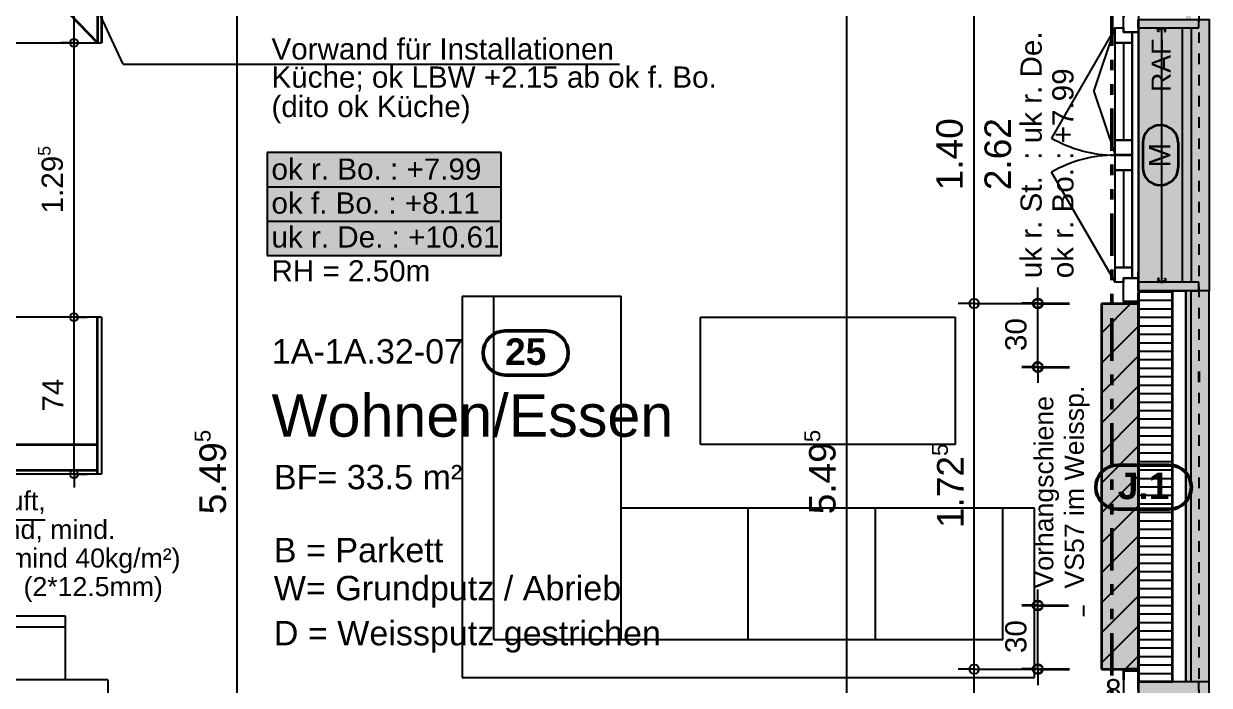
# Model space of a CAD drawing. Header units: centimetres. Extents: x 0.3 to 84.3, y 0.3 to 59.7.
# Drawn here: x 52.92 to 64.1, y 20.11 to 26.35 of the extents above; entities that cross this region are included whole.
import ezdxf

# ---------------------------------------------------------------- set-up
doc = ezdxf.new("R2010")
doc.units = ezdxf.units.CM
for name, pattern in [('AUSGEZOGEN', [0]), ('LINIE_17', [0.05, 0, -0.05]), ('LINIE_23', [0.79, 0.4, -0.13, 0, -0.13, 0, -0.13]), ('PHANTOM', [63.5, 31.75, -6.35, 6.35, -6.35, 6.35, -6.35]), ('PUNKT', [6.35, 0, -6.35]), ('RAND', [44.45, 12.7, -6.35, 12.7, -6.35, 0, -6.35]), ('VERDECKT', [9.525, 6.35, -3.175])]:
    doc.linetypes.add(name, pattern=pattern)
for name, color, linetype, lineweight in [('Allgemein', 7, 'AUSGEZOGEN', 35), ('Bauachsen grob', 7, 'RAND', 25), ('Daemmung', 7, 'AUSGEZOGEN', 35), ('Fenster', 7, 'AUSGEZOGEN', 35), ('Fuellflaeche tragende Wände MW', 7, 'AUSGEZOGEN', 25), ('Holz Fassadenverkleidung', 7, 'AUSGEZOGEN', 35), ('Holzgelaender', 7, 'AUSGEZOGEN', 50), ('Konstruktion oben', 7, 'VERDECKT', 25), ('Kueche', 7, 'AUSGEZOGEN', 25), ('Oeffnungsrichtung Fenster', 7, 'AUSGEZOGEN', 25), ('Raumbezeichnung', 7, 'AUSGEZOGEN', 35), ('Rolladen', 7, 'AUSGEZOGEN', 25), ('Spengler', 7, 'AUSGEZOGEN', 35), ('Text Koten', 7, 'AUSGEZOGEN', 50), ('Text Werkplan Ausfuehrung', 7, 'AUSGEZOGEN', 50), ('Unterkonstruktion', 7, 'AUSGEZOGEN', 35), ('Vorhangbrett', 7, 'AUSGEZOGEN', 25), ('Wand Beton bewehrt', 7, 'AUSGEZOGEN', 35), ('Wand Mauerwerk tragend', 7, 'AUSGEZOGEN', 35), ('Werkplan- Ausfuehrungsmasse', 7, 'AUSGEZOGEN', 25)]:
    doc.layers.add(name, color=color, linetype=linetype, lineweight=lineweight)
doc.layers.add('Elektro Text', color=7, linetype='AUSGEZOGEN', lineweight=35, true_color=0x656565)
doc.layers.add('Moebel', color=7, linetype='AUSGEZOGEN', lineweight=25, true_color=0xababab)
doc.styles.add('ARIAL', font='ARIAL.TTF')

msp = doc.modelspace()

# ---------------------------------------------------------------- hatches: boundary and pattern name
at = {"layer": 'Allgemein', "linetype": 'AUSGEZOGEN', "lineweight": 25}
h = msp.add_hatch(color=32, dxfattribs=at)
h.paths.add_polyline_path([(63.884, 48.748), (63.884, 38.65), (63.932, 38.65), (63.932, 48.748)])
h.paths.add_polyline_path([(63.884, 36.09), (63.884, 31.23), (63.932, 31.23), (63.932, 36.09)])
h.paths.add_polyline_path([(63.884, 28.67), (63.884, 26.39), (63.932, 26.39), (63.932, 28.67)])
h.paths.add_polyline_path([(63.884, 23.83), (63.884, 20.26), (63.932, 20.26), (63.932, 23.83)])
h = msp.add_hatch(color=32, dxfattribs=at)
h.paths.add_polyline_path([(63.884, 17.58), (63.884, 15.764), (63.932, 15.764), (63.932, 17.58)])
h.paths.add_polyline_path([(63.884, 20.26), (63.884, 20.14), (63.932, 20.14), (63.932, 20.26)])
msp.add_hatch(color=32, dxfattribs=at).paths.add_polyline_path([(63.756, 20.14), (63.436, 20.14), (63.436, 20.06), (63.756, 20.06), (63.836, 20.06), (63.884, 20.06), (63.932, 20.06), (64.004, 20.06), (64.004, 20.14), (63.932, 20.14), (63.884, 20.14), (63.836, 20.14)])
at = {"layer": 'Daemmung', "linetype": 'AUSGEZOGEN', "lineweight": 25}
for points in [[(63.756, 26.39), (63.436, 26.39), (63.436, 26.31), (63.756, 26.31), (63.836, 26.31), (63.884, 26.31), (63.932, 26.31), (64.004, 26.31), (64.004, 26.39), (63.932, 26.39), (63.884, 26.39), (63.836, 26.39)], [(63.756, 23.91), (63.436, 23.91), (63.436, 23.83), (63.756, 23.83), (63.836, 23.83), (63.884, 23.83), (63.932, 23.83), (64.004, 23.83), (64.004, 23.91), (63.932, 23.91), (63.884, 23.91), (63.836, 23.91)]]:
    msp.add_hatch(color=32, dxfattribs=at).paths.add_polyline_path(points)
at = {"layer": 'Fuellflaeche tragende Wände MW', "linetype": 'AUSGEZOGEN', "lineweight": 25}
msp.add_hatch(color=254, dxfattribs=at).paths.add_polyline_path([(63.086, 23.71), (63.086, 20.26), (63.436, 20.26), (63.436, 23.71)])
at = {"layer": 'Holzgelaender', "linetype": 'AUSGEZOGEN', "lineweight": 25, "true_color": 0xf1f1f1}
msp.add_hatch(color=7, dxfattribs=at).paths.add_polyline_path([(63.852, 26.31), (63.852, 23.91), (63.932, 23.91), (63.932, 26.31)])
at = {"layer": 'Spengler', "linetype": 'AUSGEZOGEN', "lineweight": 25, "true_color": 0xfafafa}
for points in [[(64.104, 26.39), (64.004, 26.39), (64.004, 26.31), (63.436, 26.31), (63.436, 23.91), (64.004, 23.91), (64.004, 23.83), (64.104, 23.83)], [(64.104, 20.14), (64.104, 23.83), (63.932, 23.83), (63.932, 20.14)], [(64.104, 20.14), (64.004, 20.14), (64.004, 20.06), (63.436, 20.06), (63.436, 17.66), (64.004, 17.66), (64.004, 17.58), (64.104, 17.58)]]:
    msp.add_hatch(color=7, dxfattribs=at).paths.add_polyline_path(points)
at = {"layer": 'Text Koten', "linetype": 'AUSGEZOGEN', "lineweight": 25, "true_color": 0xf1f1f1}
msp.add_hatch(color=7, dxfattribs=at).paths.add_polyline_path([(55.218, 25.135), (55.218, 24.162), (57.424, 24.162), (57.424, 25.135)])

# ---------------------------------------------------------------- linework, layer by layer
at = {"layer": 'Allgemein', "color": 7, "linetype": 'AUSGEZOGEN', "lineweight": 25}
for p, q in [((63.884, 23.83), (63.884, 20.26)), ((63.932, 20.26), (63.932, 23.83)), ((63.884, 20.26), (63.884, 20.14)), ((63.932, 20.14), (63.932, 20.26)), ((63.756, 20.14), (63.436, 20.14)), ((63.436, 20.14), (63.436, 20.06)), ((63.836, 20.14), (63.756, 20.14)), ((63.884, 20.14), (63.836, 20.14)), ((64.004, 20.14), (63.932, 20.14)), ((64.004, 20.06), (64.004, 20.14))]:
    msp.add_line(p, q, dxfattribs=at)
at = {"layer": 'Bauachsen grob', "color": 32, "linetype": 'LINIE_23', "lineweight": 50, "true_color": 0xc36e14}
msp.add_line((63.186, 1.39), (63.186, 58.1), dxfattribs=at)
at = {"layer": 'Daemmung', "color": 7, "linetype": 'AUSGEZOGEN', "lineweight": 25}
for p, q in [((63.436, 26.39), (63.436, 26.31)), ((63.436, 26.31), (63.756, 26.31)), ((63.756, 26.31), (63.836, 26.31)), ((63.836, 26.31), (63.884, 26.31)), ((63.884, 26.31), (63.932, 26.31)), ((63.932, 26.31), (64.004, 26.31)), ((64.004, 26.31), (64.004, 26.39)), ((63.756, 23.91), (63.436, 23.91)), ((63.436, 23.91), (63.436, 23.83)), ((63.436, 23.83), (63.756, 23.83)), ((63.436, 23.82), (63.756, 23.82)), ((63.836, 23.91), (63.756, 23.91)), ((63.756, 23.83), (63.836, 23.83)), ((63.884, 23.91), (63.836, 23.91)), ((63.836, 23.83), (63.884, 23.83)), ((63.932, 23.91), (63.884, 23.91)), ((64.004, 23.91), (63.932, 23.91)), ((63.932, 23.83), (64.004, 23.83)), ((64.004, 23.83), (64.004, 23.91)), ((63.436, 23.74), (63.756, 23.74)), ((63.436, 23.66), (63.756, 23.66)), ((63.436, 23.66), (63.756, 23.66)), ((63.436, 23.58), (63.756, 23.58)), ((63.436, 23.5), (63.756, 23.5)), ((63.436, 23.42), (63.756, 23.42)), ((63.436, 23.34), (63.756, 23.34)), ((63.436, 23.34), (63.756, 23.34)), ((63.436, 23.26), (63.756, 23.26)), ((63.436, 23.18), (63.756, 23.18)), ((63.436, 23.1), (63.756, 23.1)), ((63.436, 23.02), (63.756, 23.02)), ((63.436, 23.02), (63.756, 23.02)), ((63.436, 22.94), (63.756, 22.94)), ((63.436, 22.86), (63.756, 22.86)), ((63.436, 22.78), (63.756, 22.78)), ((63.436, 22.7), (63.756, 22.7)), ((63.436, 22.7), (63.756, 22.7)), ((63.436, 22.62), (63.756, 22.62)), ((63.436, 22.54), (63.756, 22.54)), ((63.436, 22.46), (63.756, 22.46)), ((63.436, 22.38), (63.756, 22.38)), ((63.436, 22.38), (63.756, 22.38)), ((63.436, 22.3), (63.756, 22.3)), ((63.436, 22.22), (63.756, 22.22)), ((63.436, 22.14), (63.756, 22.14)), ((63.436, 22.06), (63.756, 22.06)), ((63.436, 22.06), (63.756, 22.06)), ((63.436, 21.98), (63.756, 21.98)), ((63.436, 21.9), (63.756, 21.9)), ((63.436, 21.82), (63.756, 21.82)), ((63.436, 21.74), (63.756, 21.74)), ((63.436, 21.74), (63.756, 21.74)), ((63.436, 21.66), (63.756, 21.66)), ((63.436, 21.58), (63.756, 21.58)), ((63.436, 21.5), (63.756, 21.5)), ((63.436, 21.42), (63.756, 21.42)), ((63.436, 21.42), (63.756, 21.42)), ((63.436, 21.34), (63.756, 21.34)), ((63.436, 21.26), (63.756, 21.26)), ((63.436, 21.18), (63.756, 21.18)), ((63.436, 21.1), (63.756, 21.1)), ((63.436, 21.1), (63.756, 21.1)), ((63.436, 21.02), (63.756, 21.02)), ((63.436, 20.94), (63.756, 20.94)), ((63.436, 20.86), (63.756, 20.86)), ((63.436, 20.78), (63.756, 20.78)), ((63.436, 20.78), (63.756, 20.78)), ((63.436, 20.7), (63.756, 20.7)), ((63.436, 20.62), (63.756, 20.62)), ((63.436, 20.54), (63.756, 20.54)), ((63.436, 20.46), (63.756, 20.46)), ((63.436, 20.46), (63.756, 20.46)), ((63.436, 20.38), (63.756, 20.38)), ((63.436, 20.3), (63.756, 20.3))]:
    msp.add_line(p, q, dxfattribs=at)
at = {"layer": 'Daemmung', "color": 7, "linetype": 'AUSGEZOGEN', "lineweight": 35}
for p, q in [((63.436, 23.83), (63.756, 23.83)), ((63.436, 23.83), (63.436, 23.71)), ((63.756, 20.26), (63.756, 23.83)), ((63.436, 23.71), (63.436, 20.26)), ((63.436, 20.26), (63.436, 20.14)), ((63.756, 20.14), (63.756, 20.26)), ((63.756, 20.14), (63.436, 20.14))]:
    msp.add_line(p, q, dxfattribs=at)
at = {"layer": 'Daemmung', "color": 7, "linetype": 'AUSGEZOGEN', "lineweight": 25}
for points in [[(63.436, 20.22), (63.756, 20.22), (63.756, 20.22)], [(63.436, 20.14), (63.756, 20.14), (63.756, 20.14), (63.756, 20.14)], [(63.436, 20.14), (63.756, 20.14), (63.756, 20.14), (63.756, 20.14)]]:
    msp.add_lwpolyline(points, dxfattribs=at)
at = {"layer": 'Elektro Text', "color": 40, "linetype": 'AUSGEZOGEN', "lineweight": 35}
for p, q in [((63.476, 25.226), (63.476, 24.993)), ((63.809, 25.226), (63.809, 24.993))]:
    msp.add_line(p, q, dxfattribs=at)
for centre, start, end in [((63.643, 25.226), 0, 180), ((63.643, 24.993), 180, 0)]:
    msp.add_arc(centre, 0.167, start, end, dxfattribs=at)
at = {"layer": 'Fenster', "color": 7, "linetype": 'AUSGEZOGEN', "lineweight": 25}
for p, q in [((63.296, 26.17), (63.296, 25.251)), ((63.296, 24.969), (63.296, 24.05))]:
    msp.add_line(p, q, dxfattribs=at)
for points in [[(63.436, 26.49), (63.436, 26.27), (63.296, 26.27), (63.296, 26.49), (63.436, 26.49)], [(63.296, 26.31), (63.296, 26.27), (63.376, 26.27), (63.376, 26.17), (63.216, 26.17), (63.216, 26.31), (63.296, 26.31)], [(63.436, 26.39), (64.104, 26.39), (64.104, 23.83), (63.436, 23.83), (63.436, 26.39)], [(63.376, 26.17), (63.376, 25.251), (63.216, 25.251), (63.216, 26.17), (63.376, 26.17)], [(63.376, 23.95), (63.376, 25.109), (63.296, 25.109), (63.296, 25.111), (63.376, 25.111), (63.376, 26.27), (63.436, 26.27), (63.436, 23.95), (63.376, 23.95)], [(63.376, 25.251), (63.376, 25.111), (63.296, 25.111), (63.216, 25.111), (63.216, 25.251), (63.376, 25.251)], [(63.296, 25.109), (63.376, 25.109), (63.376, 24.969), (63.216, 24.969), (63.216, 25.109), (63.296, 25.109)], [(63.376, 24.969), (63.376, 24.05), (63.216, 24.05), (63.216, 24.969), (63.376, 24.969)], [(63.376, 24.05), (63.376, 23.95), (63.296, 23.95), (63.296, 23.91), (63.216, 23.91), (63.216, 24.05), (63.376, 24.05)], [(63.436, 23.95), (63.436, 23.73), (63.296, 23.73), (63.296, 23.95), (63.436, 23.95)], [(63.436, 20.02), (63.436, 20.24), (63.296, 20.24), (63.296, 20.02), (63.436, 20.02)], [(63.436, 17.58), (64.104, 17.58), (64.104, 20.14), (63.436, 20.14), (63.436, 17.58)]]:
    msp.add_lwpolyline(points, dxfattribs=at)
at = {"layer": 'Holz Fassadenverkleidung', "color": 7, "linetype": 'LINIE_17', "lineweight": 25}
msp.add_line((64.004, 48.868), (64.004, 10.942), dxfattribs=at)
at = {"layer": 'Holzgelaender', "color": 7, "linetype": 'AUSGEZOGEN', "lineweight": 25}
for p, q in [((63.852, 23.91), (63.852, 26.31)), ((63.852, 26.31), (63.932, 26.31)), ((63.932, 26.31), (63.932, 23.91)), ((63.932, 23.91), (63.852, 23.91))]:
    msp.add_line(p, q, dxfattribs=at)
at = {"layer": 'Konstruktion oben', "color": 7, "linetype": 'PUNKT', "lineweight": 35}
msp.add_line((64.004, 48.868), (64.004, 10.942), dxfattribs=at)
at = {"layer": 'Kueche', "color": 7, "linetype": 'AUSGEZOGEN', "lineweight": 35}
for p, q in [((53.618, 27.59), (53.618, 26.17)), ((53.656, 27.59), (53.656, 26.17)), ((52.418, 27.41), (53.618, 26.17))]:
    msp.add_line(p, q, dxfattribs=at)
at = {"layer": 'Kueche', "color": 7, "linetype": 'AUSGEZOGEN', "lineweight": 25}
for p, q in [((49.526, 26.17), (53.656, 26.17)), ((53.656, 23.58), (49.526, 23.58)), ((53.656, 23.58), (53.656, 22.098)), ((53.656, 22.098), (48.086, 22.098))]:
    msp.add_line(p, q, dxfattribs=at)
at = {"layer": 'Kueche', "color": 7, "linetype": 'VERDECKT', "lineweight": 35}
for p, q in [((53.618, 22.098), (53.618, 23.58)), ((49.718, 22.38), (53.618, 22.38)), ((49.718, 22.136), (53.618, 22.136))]:
    msp.add_line(p, q, dxfattribs=at)
at = {"layer": 'Moebel', "color": 253, "linetype": 'AUSGEZOGEN', "lineweight": 25, "true_color": 0xababab}
for p, q in [((57.056, 23.78), (57.056, 20.18)), ((57.056, 23.78), (58.556, 23.78)), ((57.356, 20.54), (57.356, 23.78)), ((58.556, 20.54), (58.556, 23.78)), ((59.306, 22.38), (59.306, 23.58)), ((59.306, 23.58), (61.706, 23.58)), ((61.706, 23.58), (61.706, 22.38)), ((61.706, 22.38), (59.306, 22.38)), ((62.456, 21.78), (58.556, 21.78)), ((59.756, 20.54), (59.756, 21.78)), ((60.956, 20.54), (60.956, 21.78)), ((62.156, 20.54), (62.156, 21.78)), ((62.156, 20.54), (62.156, 21.78)), ((62.456, 20.18), (62.456, 21.78)), ((53.316, 20.759), (52.416, 20.759)), ((53.316, 20.159), (53.316, 20.759)), ((52.416, 20.659), (53.316, 20.659)), ((57.356, 20.54), (62.156, 20.54)), ((53.716, 20.159), (48.116, 20.159)), ((53.716, 20.159), (53.716, 18.559)), ((57.056, 20.18), (62.456, 20.18))]:
    msp.add_line(p, q, dxfattribs=at)
at = {"layer": 'Oeffnungsrichtung Fenster', "color": 7, "linetype": 'AUSGEZOGEN', "lineweight": 25}
for p, q in [((63.216, 26.31), (62.616, 25.271)), ((63.016, 25.71), (63.216, 26.31)), ((63.016, 25.71), (63.216, 25.111)), ((63.216, 23.91), (62.616, 24.949))]:
    msp.add_line(p, q, dxfattribs=at)
for centre, start, end in [((63.216, 26.31), 240, 270), ((63.216, 23.91), 90, 120)]:
    msp.add_arc(centre, 1.2, start, end, dxfattribs=at)
at = {"layer": 'Rolladen', "color": 7, "linetype": 'AUSGEZOGEN', "lineweight": 25}
for p, q in [((63.62, 26.309), (63.624, 26.309)), ((63.62, 26.275), (63.62, 26.309)), ((63.624, 26.303), (63.624, 26.309)), ((63.624, 26.303), (63.638, 26.303)), ((63.624, 26.279), (63.624, 26.299)), ((63.624, 26.299), (63.64, 26.299)), ((63.638, 26.303), (63.645, 26.31)), ((63.64, 26.299), (63.647, 26.306)), ((63.645, 26.31), (63.667, 26.31)), ((63.665, 26.306), (63.647, 26.306)), ((63.65, 26.31), (63.651, 26.31)), ((63.651, 26.31), (63.661, 26.31)), ((63.672, 26.299), (63.665, 26.306)), ((63.674, 26.303), (63.667, 26.31)), ((63.688, 26.299), (63.672, 26.299)), ((63.688, 26.303), (63.674, 26.303)), ((63.688, 26.309), (63.692, 26.309)), ((63.688, 26.303), (63.688, 26.309)), ((63.688, 26.279), (63.688, 26.299)), ((63.692, 26.275), (63.692, 26.309)), ((63.632, 26.275), (63.62, 26.275)), ((63.624, 26.279), (63.632, 26.279)), ((63.632, 26.279), (63.632, 26.275)), ((63.68, 26.279), (63.68, 26.275)), ((63.688, 26.279), (63.68, 26.279)), ((63.68, 26.275), (63.692, 26.275)), ((63.62, 23.945), (63.62, 23.911)), ((63.632, 23.945), (63.62, 23.945)), ((63.624, 23.941), (63.632, 23.941)), ((63.624, 23.941), (63.624, 23.921)), ((63.632, 23.941), (63.632, 23.945)), ((63.68, 23.945), (63.692, 23.945)), ((63.68, 23.941), (63.68, 23.945)), ((63.688, 23.941), (63.68, 23.941)), ((63.688, 23.941), (63.688, 23.921)), ((63.692, 23.945), (63.692, 23.911)), ((63.62, 23.911), (63.624, 23.911)), ((63.624, 23.921), (63.64, 23.921)), ((63.624, 23.917), (63.638, 23.917)), ((63.624, 23.917), (63.624, 23.911)), ((63.638, 23.917), (63.645, 23.91)), ((63.64, 23.921), (63.647, 23.914)), ((63.645, 23.91), (63.667, 23.91)), ((63.665, 23.914), (63.647, 23.914)), ((63.65, 23.91), (63.651, 23.91)), ((63.651, 23.91), (63.661, 23.91)), ((63.672, 23.921), (63.665, 23.914)), ((63.674, 23.917), (63.667, 23.91)), ((63.688, 23.921), (63.672, 23.921)), ((63.688, 23.917), (63.674, 23.917)), ((63.688, 23.917), (63.688, 23.911)), ((63.688, 23.911), (63.692, 23.911))]:
    msp.add_line(p, q, dxfattribs=at)
at = {"layer": 'Rolladen', "color": 7, "linetype": 'PHANTOM', "lineweight": 25}
msp.add_line((63.656, 23.91), (63.656, 26.31), dxfattribs=at)
at = {"layer": 'Spengler', "color": 7, "linetype": 'AUSGEZOGEN', "lineweight": 25}
msp.add_line((64.104, 20.14), (64.104, 23.83), dxfattribs=at)
at = {"layer": 'Text Koten', "color": 7, "linetype": 'AUSGEZOGEN', "lineweight": 25}
for p, q in [((55.218, 25.135), (55.218, 24.162)), ((57.424, 25.135), (55.218, 25.135)), ((57.424, 24.162), (57.424, 25.135)), ((55.218, 24.811), (57.424, 24.811)), ((55.218, 24.487), (57.424, 24.487)), ((55.218, 24.162), (57.424, 24.162))]:
    msp.add_line(p, q, dxfattribs=at)
at = {"layer": 'Text Werkplan Ausfuehrung', "color": 7, "linetype": 'AUSGEZOGEN', "lineweight": 25}
for p, q in [((53.858, 25.969), (53.141, 27.511)), ((53.858, 25.969), (58.541, 25.969)), ((48.194, 21.668), (53.125, 21.668))]:
    msp.add_line(p, q, dxfattribs=at)
at = {"layer": 'Text Werkplan Ausfuehrung', "color": 240, "linetype": 'AUSGEZOGEN', "lineweight": 50}
for p, q in [((57.85, 23.452), (57.462, 23.452)), ((57.85, 23.035), (57.462, 23.035))]:
    msp.add_line(p, q, dxfattribs=at)
at = {"layer": 'Text Werkplan Ausfuehrung', "color": 92, "linetype": 'AUSGEZOGEN', "lineweight": 50, "true_color": 0x00b300}
for p, q in [((63.727, 22.185), (63.241, 22.185)), ((63.727, 21.768), (63.241, 21.768))]:
    msp.add_line(p, q, dxfattribs=at)
at = {"layer": 'Text Werkplan Ausfuehrung', "color": 240, "linetype": 'AUSGEZOGEN', "lineweight": 50}
for centre, start, end in [((57.462, 23.243), 90, 270), ((57.85, 23.243), 270, 90)]:
    msp.add_arc(centre, 0.208, start, end, dxfattribs=at)
at = {"layer": 'Text Werkplan Ausfuehrung', "color": 92, "linetype": 'AUSGEZOGEN', "lineweight": 50, "true_color": 0x00b300}
for centre, start, end in [((63.241, 21.976), 90, 270), ((63.727, 21.976), 270, 90)]:
    msp.add_arc(centre, 0.208, start, end, dxfattribs=at)
at = {"layer": 'Unterkonstruktion', "color": 7, "linetype": 'AUSGEZOGEN', "lineweight": 25}
for p, q in [((63.756, 23.83), (63.836, 23.83)), ((63.756, 23.83), (63.756, 20.26)), ((63.836, 23.83), (63.884, 23.83)), ((63.884, 20.26), (63.884, 23.83)), ((63.756, 20.26), (63.756, 20.14)), ((63.884, 20.14), (63.884, 20.26)), ((63.836, 20.14), (63.756, 20.14)), ((63.884, 20.14), (63.836, 20.14))]:
    msp.add_line(p, q, dxfattribs=at)
at = {"layer": 'Vorhangbrett', "color": 191, "linetype": 'PUNKT', "lineweight": 25, "true_color": 0xbe96ea}
for p, q in [((62.926, 27.61), (62.926, 23.11)), ((62.916, 20.86), (62.916, 16.78))]:
    msp.add_line(p, q, dxfattribs=at)
at = {"layer": 'Vorhangbrett', "color": 191, "linetype": 'AUSGEZOGEN', "lineweight": 25, "true_color": 0xbe96ea}
for p, q in [((62.486, 23.71), (62.486, 23.86)), ((62.486, 23.11), (62.486, 23.71)), ((62.486, 23.11), (62.486, 22.96)), ((62.486, 20.86), (62.486, 21.01)), ((62.486, 20.26), (62.486, 20.86)), ((62.486, 20.26), (62.486, 20.11))]:
    msp.add_line(p, q, dxfattribs=at)
at = {"layer": 'Vorhangbrett', "color": 191, "linetype": 'AUSGEZOGEN', "lineweight": 35, "true_color": 0xbe96ea}
for p, q in [((62.486, 23.71), (62.336, 23.71)), ((62.486, 23.71), (62.636, 23.71)), ((62.486, 23.71), (62.786, 23.71)), ((62.486, 23.11), (62.336, 23.11)), ((62.486, 23.11), (62.636, 23.11)), ((62.486, 23.11), (62.786, 23.11)), ((62.486, 20.86), (62.336, 20.86)), ((62.486, 20.86), (62.636, 20.86)), ((62.486, 20.86), (62.776, 20.86)), ((62.486, 20.26), (62.336, 20.26)), ((62.486, 20.26), (62.636, 20.26)), ((62.486, 20.26), (62.786, 20.26))]:
    msp.add_line(p, q, dxfattribs=at)
for centre in [(62.486, 23.71), (62.486, 23.11), (62.486, 20.86), (62.486, 20.26)]:
    msp.add_circle(centre, 0.045, dxfattribs=at)
at = {"layer": 'Wand Beton bewehrt', "color": 180, "linetype": 'PUNKT', "lineweight": 35}
for p, q in [((63.436, 20.26), (63.296, 20.26)), ((63.296, 20.26), (63.296, 17.46)), ((63.436, 20.14), (63.436, 20.26)), ((63.436, 20.06), (63.436, 20.14))]:
    msp.add_line(p, q, dxfattribs=at)
at = {"layer": 'Wand Mauerwerk tragend', "color": 180, "linetype": 'PUNKT', "lineweight": 35}
for p, q in [((63.296, 26.51), (63.296, 23.71)), ((63.436, 26.31), (63.436, 26.39)), ((63.436, 23.91), (63.436, 26.31)), ((63.436, 23.83), (63.436, 23.91)), ((63.436, 23.71), (63.436, 23.83)), ((63.296, 23.71), (63.436, 23.71))]:
    msp.add_line(p, q, dxfattribs=at)
at = {"layer": 'Wand Mauerwerk tragend', "color": 7, "linetype": 'AUSGEZOGEN', "lineweight": 35}
for p, q in [((63.086, 23.71), (63.296, 23.71)), ((63.086, 23.71), (63.086, 20.26)), ((63.296, 23.71), (63.436, 23.71)), ((63.436, 20.26), (63.436, 23.71)), ((63.086, 20.26), (63.436, 20.26))]:
    msp.add_line(p, q, dxfattribs=at)
at = {"layer": 'Wand Mauerwerk tragend', "color": 7, "linetype": 'AUSGEZOGEN', "lineweight": 25}
for p, q in [((63.086, 23.43), (63.365, 23.71)), ((63.086, 23.147), (63.436, 23.497)), ((63.086, 22.865), (63.436, 23.215)), ((63.086, 22.582), (63.436, 22.932)), ((63.086, 22.299), (63.436, 22.649)), ((63.086, 22.016), (63.436, 22.366)), ((63.086, 21.733), (63.436, 22.083)), ((63.086, 21.45), (63.436, 21.8)), ((63.086, 21.168), (63.436, 21.518)), ((63.086, 20.885), (63.436, 21.235)), ((63.086, 20.602), (63.436, 20.952)), ((63.086, 20.319), (63.436, 20.669)), ((63.31, 20.26), (63.436, 20.386))]:
    msp.add_line(p, q, dxfattribs=at)
at = {"layer": 'Werkplan- Ausfuehrungsmasse', "color": 7, "linetype": 'AUSGEZOGEN', "lineweight": 25}
for p, q in [((60.686, 16.62), (60.686, 27.61)), ((61.886, 23.71), (61.886, 26.51)), ((61.886, 23.71), (61.736, 23.71)), ((61.886, 23.71), (62.036, 23.71)), ((61.886, 20.26), (61.886, 23.71)), ((61.886, 20.26), (61.736, 20.26)), ((61.886, 20.26), (62.036, 20.26)), ((61.886, 17.46), (61.886, 20.26))]:
    msp.add_line(p, q, dxfattribs=at)
at = {"layer": 'Werkplan- Ausfuehrungsmasse', "color": 253, "linetype": 'AUSGEZOGEN', "lineweight": 25, "true_color": 0xa0a0a0}
for p, q in [((53.396, 26.17), (53.396, 27.41)), ((53.396, 26.17), (53.271, 26.17)), ((53.396, 26.17), (53.521, 26.17)), ((53.396, 26.17), (53.396, 26.17)), ((53.396, 23.58), (53.396, 26.17)), ((53.396, 23.58), (53.271, 23.58)), ((53.396, 23.58), (53.521, 23.58)), ((53.396, 23.58), (53.396, 23.58)), ((53.396, 22.098), (53.396, 23.58)), ((53.396, 22.098), (53.271, 22.098)), ((53.396, 22.098), (53.521, 22.098)), ((53.396, 22.098), (53.396, 22.098)), ((53.396, 22.098), (53.396, 21.973))]:
    msp.add_line(p, q, dxfattribs=at)
at = {"layer": 'Werkplan- Ausfuehrungsmasse', "color": 7, "linetype": 'AUSGEZOGEN', "lineweight": 25}
for points in [[(54.936, 16.62), (54.936, 19.111), (54.936, 19.111), (54.936, 20.69), (54.936, 20.69), (54.936, 27.61)], [(61.886, 23.71), (62.044, 23.71), (62.044, 23.71), (62.135, 23.71), (62.135, 23.71), (62.245, 23.71), (62.245, 23.71), (62.632, 23.71)], [(61.886, 20.26), (61.983, 20.26), (61.983, 20.26), (62.051, 20.26), (62.051, 20.26), (62.132, 20.26), (62.132, 20.26), (62.632, 20.26)]]:
    msp.add_lwpolyline(points, dxfattribs=at)
at = {"layer": 'Werkplan- Ausfuehrungsmasse', "color": 253, "linetype": 'AUSGEZOGEN', "lineweight": 25, "true_color": 0xa0a0a0}
for centre in [(53.396, 26.17), (53.396, 23.58), (53.396, 22.098)]:
    msp.add_circle(centre, 0.0375, dxfattribs=at)
at = {"layer": 'Werkplan- Ausfuehrungsmasse', "color": 7, "linetype": 'AUSGEZOGEN', "lineweight": 25}
for centre in [(61.886, 23.71), (61.886, 20.26)]:
    msp.add_circle(centre, 0.045, dxfattribs=at)

# ---------------------------------------------------------------- texts
at = {"layer": 'Elektro Text', "color": 40, "linetype": 'AUSGEZOGEN', "lineweight": 35, "insert": (63.736, 24.993), "char_height": 0.2, "width": 0.1, "attachment_point": 7, "rotation": 90, "style": 'ARIAL'}
msp.add_mtext('M', dxfattribs=at)
at = {"layer": 'Raumbezeichnung', "color": 7, "linetype": 'AUSGEZOGEN', "lineweight": 50, "char_height": 0.23, "width": 0.115, "attachment_point": 7, "style": 'ARIAL'}
for s, insert in [('1A-1A.32-07', (55.261, 23.14)), ('BF=\\~33.5\\~m²', (55.281, 21.954)), ('B\\~=\\~Parkett', (55.28, 21.265)), ('W=\\~Grundputz\\~/\\~Abrieb', (55.28, 20.84)), ('D\\~=\\~Weissputz\\~gestrichen', (55.28, 20.415))]:
    msp.add_mtext(s, dxfattribs=dict(at, insert=insert))
at = {"layer": 'Raumbezeichnung', "color": 7, "linetype": 'AUSGEZOGEN', "lineweight": 35, "insert": (55.259, 22.447), "char_height": 0.4, "width": 0.2, "attachment_point": 7, "style": 'ARIAL'}
msp.add_mtext('Wohnen/Essen', dxfattribs=at)
at = {"layer": 'Text Koten', "color": 7, "linetype": 'AUSGEZOGEN', "lineweight": 35, "char_height": 0.2, "width": 0.1, "attachment_point": 7, "rotation": 90, "style": 'ARIAL'}
for s, insert in [('uk\\~r.\\~St.\\~\\~:\\~uk\\~r.\\~De.', (62.526, 23.948)), ('ok\\~r.\\~Bo.\\~:\\~+7.99', (62.826, 23.948))]:
    msp.add_mtext(s, dxfattribs=dict(at, insert=insert))
at = {"layer": 'Text Koten', "color": 7, "linetype": 'AUSGEZOGEN', "lineweight": 35, "char_height": 0.2, "width": 0.1, "attachment_point": 7, "style": 'ARIAL'}
for s, insert in [('ok\\~r.\\~Bo.\\~:\\~+7.99', (55.258, 24.875)), ('ok\\~f.\\~Bo.\\~:\\~+8.11', (55.258, 24.555)), ('uk\\~r.\\~De.\\~:\\~+10.61', (55.258, 24.235)), ('RH\\~=\\~2.50m', (55.258, 23.915))]:
    msp.add_mtext(s, dxfattribs=dict(at, insert=insert))
at = {"layer": 'Text Werkplan Ausfuehrung', "color": 7, "linetype": 'AUSGEZOGEN', "lineweight": 35, "attachment_point": 7, "style": 'ARIAL'}
for s, insert, char_height, width in [('Vorwand\\~für\\~Installationen\\~', (55.258, 26.009), 0.2, 0.1), ('Küche;\\~ok\\~LBW\\~+2.15\\~ab\\~ok\\~f.\\~Bo.', (55.258, 25.709), 0.2, 0.1), ('(dito\\~ok\\~Küche)', (55.258, 25.409), 0.2, 0.1), ('Trennlage/Luft,\\~', (51.437, 21.704), 0.18, 0.09), ('Metallständer\\~(7.5cm)\\~freistehend,\\~mind.\\~', (49.286, 21.434), 0.18, 0.09), ('80%\\~mit\\~Mineralwolldämmung\\~(mind\\~40kg/m²)\\~', (49.286, 21.164), 0.18, 0.09), ('ausgedämmt,\\~Gipskartonplatten\\~(2*12.5mm)', (49.286, 20.894), 0.18, 0.09)]:
    msp.add_mtext(s, dxfattribs=dict(at, insert=insert, char_height=char_height, width=width))
at = {"layer": 'Text Werkplan Ausfuehrung', "color": 7, "linetype": 'AUSGEZOGEN', "lineweight": 35, "insert": (63.74, 25.706), "char_height": 0.18, "width": 0.09, "attachment_point": 7, "rotation": 90, "style": 'ARIAL'}
msp.add_mtext('RAF', dxfattribs=at)
at = {"layer": 'Text Werkplan Ausfuehrung', "color": 240, "linetype": 'AUSGEZOGEN', "lineweight": 50, "insert": (57.462, 23.127), "char_height": 0.25, "width": 0.125, "attachment_point": 7, "style": 'ARIAL'}
msp.add_mtext('\\fArial|i0|b1|c0|p0;25', dxfattribs=at)
at = {"layer": 'Text Werkplan Ausfuehrung', "color": 92, "linetype": 'AUSGEZOGEN', "lineweight": 50, "true_color": 0x00b300, "insert": (63.241, 21.86), "char_height": 0.25, "width": 0.125, "attachment_point": 7, "style": 'ARIAL'}
msp.add_mtext('\\fArial|i0|b1|c0|p0;J.1', dxfattribs=at)
at = {"layer": 'Vorhangbrett', "color": 191, "linetype": 'AUSGEZOGEN', "lineweight": 35, "true_color": 0xbe96ea, "attachment_point": 7, "rotation": 90, "style": 'ARIAL'}
for s, insert, char_height, width in [('30', (62.382, 23.261), 0.2, 0.1), ('Vorhangschiene', (62.687, 21.02), 0.18, 0.09), ('VS57\\~im\\~Weissp.', (62.975, 21.02), 0.18, 0.09), ('30', (62.382, 20.411), 0.2, 0.1)]:
    msp.add_mtext(s, dxfattribs=dict(at, insert=insert, char_height=char_height, width=width))
at = {"layer": 'Vorhangbrett', "color": 191, "linetype": 'AUSGEZOGEN', "lineweight": 35, "true_color": 0xbe96ea, "insert": (63.121, 19.963), "char_height": 0.2, "width": 0.1, "attachment_point": 7, "style": 'ARIAL'}
msp.add_mtext('8', dxfattribs=at)
at = {"layer": 'Werkplan- Ausfuehrungsmasse', "color": 7, "linetype": 'AUSGEZOGEN', "lineweight": 50, "attachment_point": 7, "rotation": 90, "style": 'ARIAL'}
for s, insert, char_height, width in [('1.40', (61.782, 24.778), 0.25, 0.125), ('2.62', (62.237, 24.779), 0.25, 0.125), ('5', (54.686, 22.401), 0.15, 0.075), ('5', (60.436, 22.401), 0.15, 0.075), ('5.49', (54.832, 21.721), 0.25, 0.125), ('5.49', (60.582, 21.721), 0.25, 0.125), ('5', (61.64, 22.271), 0.15, 0.075), ('1.72', (61.786, 21.591), 0.25, 0.125)]:
    msp.add_mtext(s, dxfattribs=dict(at, insert=insert, char_height=char_height, width=width))
at = {"layer": 'Werkplan- Ausfuehrungsmasse', "color": 253, "linetype": 'AUSGEZOGEN', "lineweight": 35, "true_color": 0xa0a0a0, "attachment_point": 7, "rotation": 90, "style": 'ARIAL'}
for s, insert, char_height, width in [('5', (53.176, 25.103), 0.12, 0.06), ('1.29', (53.293, 24.56), 0.2, 0.1), ('74', (53.296, 22.69), 0.2, 0.1)]:
    msp.add_mtext(s, dxfattribs=dict(at, insert=insert, char_height=char_height, width=width))

doc.saveas('drawing.dxf')
